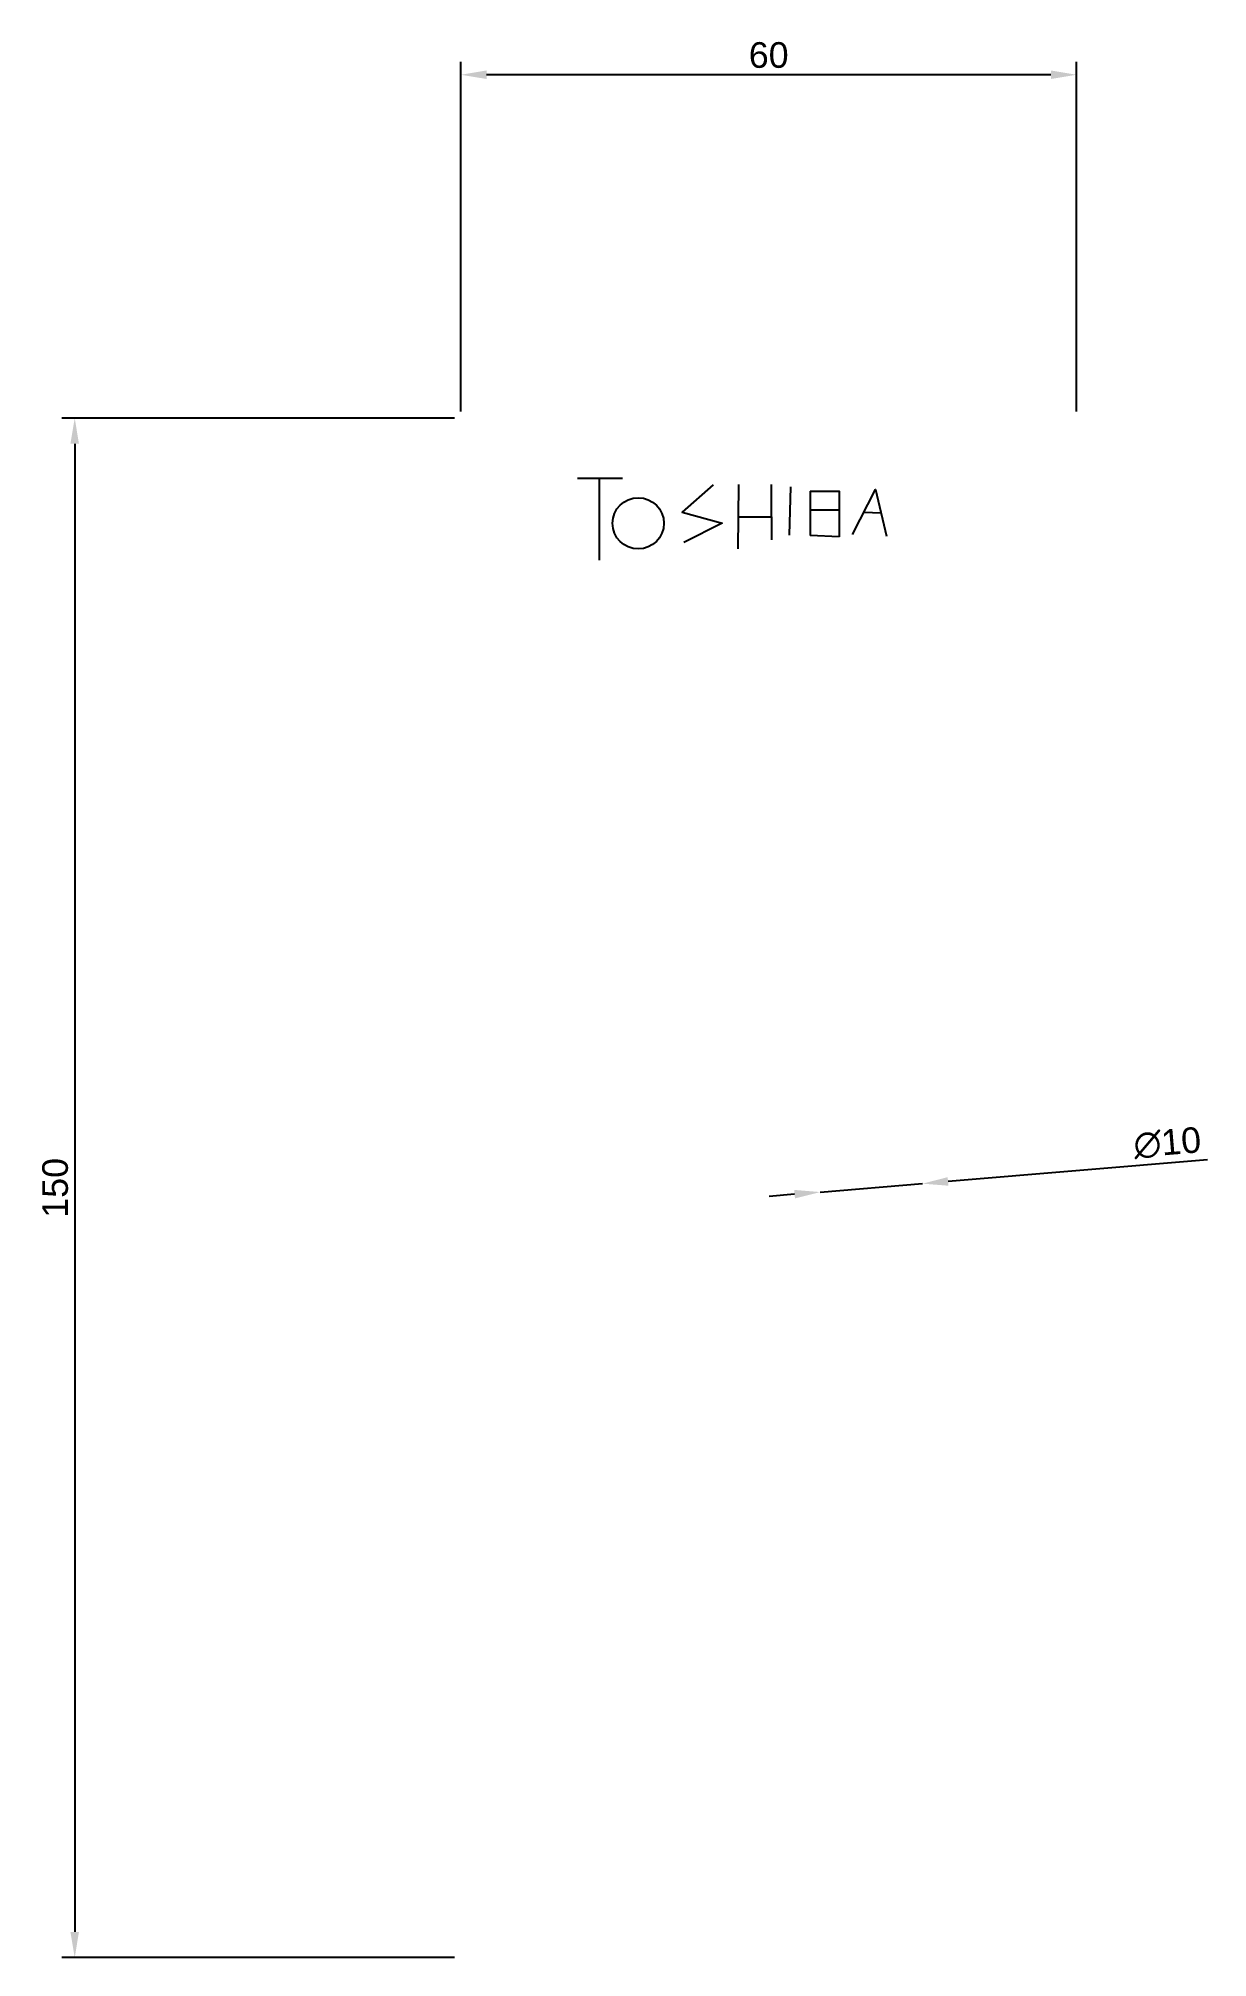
# Model space of a CAD drawing. Header units: millimetres. Extents: x 68 to 182, y 70 to 257.
import ezdxf

# ---------------------------------------------------------------- set-up
doc = ezdxf.new("R2010")
doc.units = ezdxf.units.MM
doc.layers.add('Brand', color=10, linetype='Continuous')
doc.layers.add('DIM', color=2, linetype='Continuous', lineweight=30)
doc.styles.get("Standard").update_dxf_attribs({"font": 'arial.ttf'})
doc.dimstyles.new('ISO-25', dxfattribs={"dimtxt": 2.5, "dimasz": 2.5, "dimexe": 1.25, "dimexo": 0.625, "dimtad": 1, "dimtxsty": 'Standard', "dimcen": 2.5, "dimadec": 0, "dimazin": 0, "dimtfac": 1, "dimtmove": 0, "dimatfit": 3, "dimfxl": 1, "dimarcsym": 0})

# ---------------------------------------------------------------- blocks, each defined once
blk = doc.blocks.new('*D2')
at = {"layer": 'Defpoints', "color": 0, "transparency": 16777216}
for p in [(108.77, 220.3), (71.14, 70.3), (108.77, 70.3)]:
    blk.add_point(p, dxfattribs=at)
at = {"layer": 'DIM', "color": 0, "lineweight": -2, "transparency": 16777216}
for p, q in [((108.15, 220.3), (69.89, 220.3)), ((71.14, 217.8), (71.14, 72.8)), ((108.15, 70.3), (69.89, 70.3))]:
    blk.add_line(p, q, dxfattribs=at)
at = {"layer": 'DIM', "color": 0, "transparency": 16777216}
for points in [[(70.72, 217.8), (71.55, 217.8), (71.14, 220.3)], [(70.72, 72.8), (71.55, 72.8), (71.14, 70.3)]]:
    blk.add_solid(points, dxfattribs=at)
at = {"layer": 'DIM', "color": 0, "transparency": 16777216, "insert": (69.24, 145.3), "char_height": 2.5, "attachment_point": 5, "rotation": 90}
blk.add_mtext('150', dxfattribs=at)
blk = doc.blocks.new('*D3')
at = {"layer": 'Defpoints', "color": 0, "transparency": 16777216}
for p in [(108.77, 253.75), (108.77, 220.3), (168.77, 220.3)]:
    blk.add_point(p, dxfattribs=at)
at = {"layer": 'DIM', "color": 0, "lineweight": -2, "transparency": 16777216}
for p, q in [((108.77, 220.93), (108.77, 255)), ((168.77, 220.93), (168.77, 255)), ((166.27, 253.75), (111.27, 253.75))]:
    blk.add_line(p, q, dxfattribs=at)
at = {"layer": 'DIM', "color": 0, "transparency": 16777216}
for points in [[(111.27, 254.17), (111.27, 253.34), (108.77, 253.75)], [(166.27, 254.17), (166.27, 253.34), (168.77, 253.75)]]:
    blk.add_solid(points, dxfattribs=at)
at = {"layer": 'DIM', "color": 0, "transparency": 16777216, "insert": (138.77, 255.66), "char_height": 2.5, "attachment_point": 5}
blk.add_mtext('60', dxfattribs=at)
blk = doc.blocks.new('*D4')
at = {"layer": 'Defpoints', "color": 0, "transparency": 16777216}
for p in [(143.79, 144.89, 28), (153.75, 145.71, 28)]:
    blk.add_point(p, dxfattribs=at)
at = {"layer": 'DIM', "color": 0, "lineweight": -2, "transparency": 16777216}
for p, q in [((181.55, 148.02), (156.25, 145.92)), ((141.3, 144.68), (138.81, 144.47)), ((143.79, 144.89), (153.75, 145.71))]:
    blk.add_line(p, q, dxfattribs=at)
at = {"layer": 'DIM', "color": 0, "transparency": 16777216}
for points in [[(156.21, 146.34), (156.28, 145.51), (153.75, 145.71)], [(141.26, 145.1), (141.33, 144.27), (143.79, 144.89)]]:
    blk.add_solid(points, dxfattribs=at)
at = {"layer": 'DIM', "color": 0, "transparency": 16777216, "insert": (177.62, 149.67), "char_height": 2.5, "attachment_point": 5, "rotation": 4.7456}
blk.add_mtext('∅10', dxfattribs=at)

msp = doc.modelspace()

# ---------------------------------------------------------------- linework, layer by layer
at = {"layer": 'Brand'}
for p, q in [((120.123, 214.459, 28), (124.519, 214.459, 28)), ((122.259, 214.459, 28), (122.259, 206.459, 28)), ((135.823, 213.833, 28), (135.77, 207.555, 28)), ((139.049, 210.694, 28), (139.049, 213.833, 28)), ((140.898, 213.612, 28), (140.765, 208.895, 28)), ((142.815, 213.174, 28), (142.815, 208.862, 28)), ((135.796, 210.694, 28), (139.049, 210.694, 28)), ((139.049, 210.694, 28), (139.049, 208.444, 28))]:
    msp.add_line(p, q, dxfattribs=at)
at = {"layer": 'Brand', "elevation": 28}
for points in [[(133.371, 213.784), (130.337, 211.138), (134.244, 210.064), (130.487, 208.191)], [(146.945, 208.955), (149.176, 213.339), (150.247, 208.781)], [(142.815, 213.174), (145.654, 213.174), (145.654, 211.321), (142.815, 211.321)], [(145.654, 211.321), (145.654, 208.72)], [(148.06, 211.147), (149.711, 211.06)], [(145.654, 208.72), (142.815, 208.862)]]:
    msp.add_lwpolyline(points, dxfattribs=at)
at = {"layer": 'Brand'}
msp.add_circle((126.058, 210.047, 28), 2.5, dxfattribs=at)

# ---------------------------------------------------------------- dimensions: what is measured, and where the dimension line sits
at = {"layer": 'DIM'}
dim = msp.add_linear_dim(base=(108.771, 253.754), p1=(168.771, 220.301), p2=(108.771, 220.301), dimstyle='ISO-25', dxfattribs=at)
dim.commit()
dim.dimension.update_dxf_attribs({"geometry": '*D3', "text_midpoint": (138.771, 255.655)})
dim = msp.add_linear_dim(base=(71.138, 70.301), p1=(108.771, 220.301), p2=(108.771, 70.301), angle=90, dimstyle='ISO-25', dxfattribs=at)
dim.commit()
dim.dimension.update_dxf_attribs({"geometry": '*D2', "text_midpoint": (69.237, 145.301)})
dim = msp.add_diameter_dim_2p(p1=(143.788, 144.887, 28), p2=(153.754, 145.715, 28), dimstyle='ISO-25', dxfattribs=at)
dim.commit()
dim.dimension.update_dxf_attribs({"geometry": '*D4', "text_midpoint": (177.788, 147.71), "dimtype": 163})

doc.saveas('drawing.dxf')
